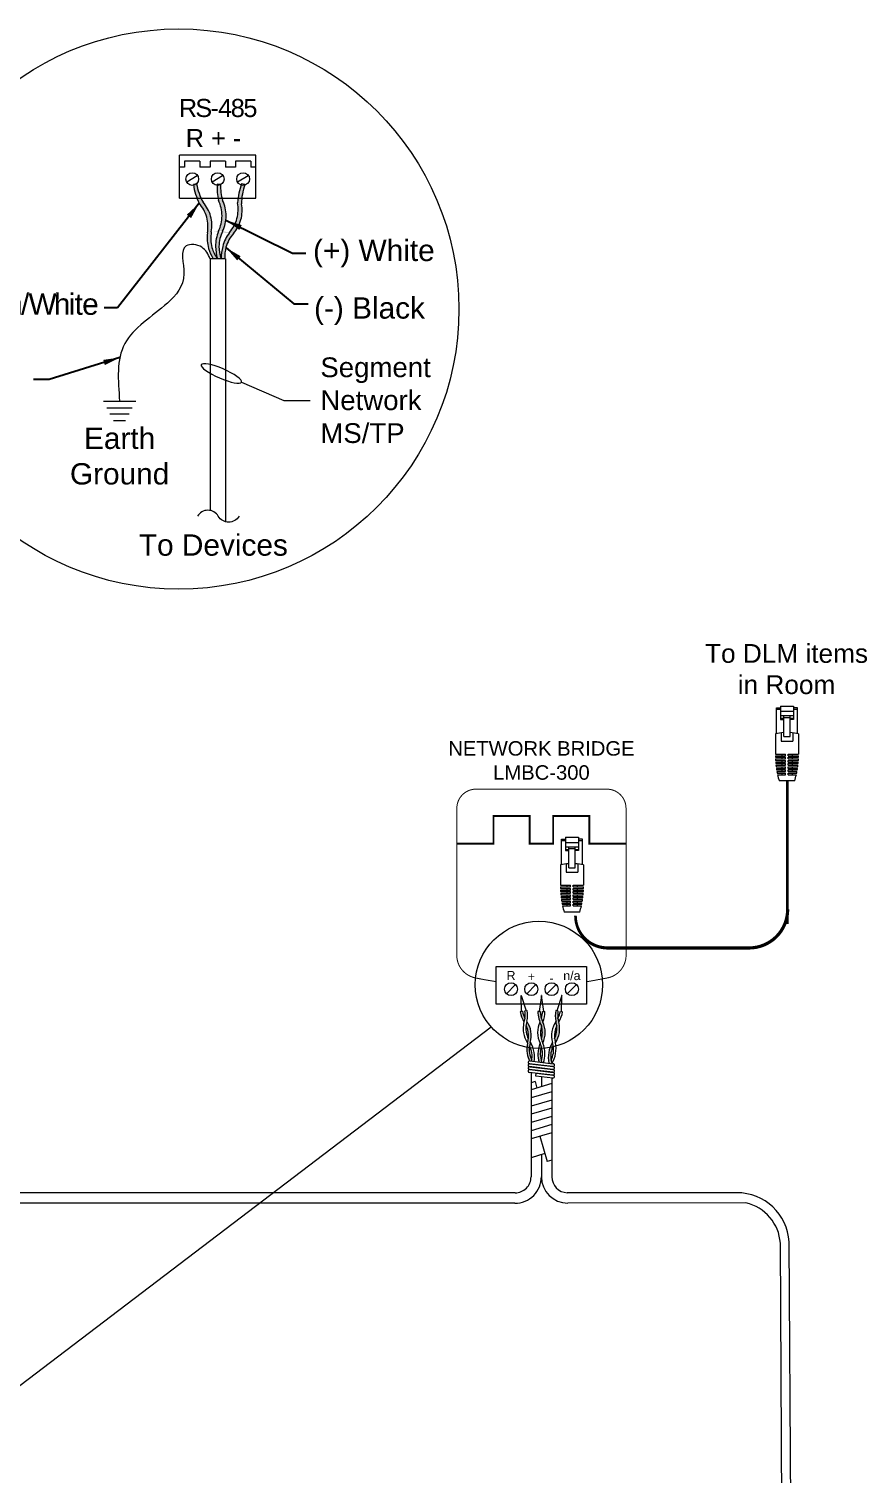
# Model space of a CAD drawing. Header units: inches. Extents: x -60 to 2005, y -577 to 104.
# Drawn here: x 1403.49 to 1419.13, y 46.51 to 73.49 of the extents above; entities that cross this region are included whole.
import ezdxf
from ezdxf.enums import TextEntityAlignment as Align

# ---------------------------------------------------------------- set-up
doc = ezdxf.new("R2010")
doc.units = ezdxf.units.IN
doc.header["$MEASUREMENT"] = 0
doc.layers.get('0').update_dxf_attribs({"lineweight": 5})
for name, color, linetype, lineweight in [('WS', 3, 'Continuous', 5), ('WS_Dataline', 6, 'Continuous', 5), ('WS_DETAIL', 7, 'Continuous', 5)]:
    doc.layers.add(name, color=color, linetype=linetype, lineweight=lineweight)
doc.styles.add('ARIAL', font='arial.ttf')
doc.dimstyles.get("Standard").update_dxf_attribs({"dimtxt": 0.18, "dimasz": 0.18, "dimexe": 0.18, "dimexo": 0.0625, "dimgap": 0.09, "dimtad": 0, "dimtih": 1, "dimtoh": 1, "dimdec": 4, "dimzin": 0, "dimdsep": 46, "dimtxsty": 'Standard', "dimcen": 0.09, "dimadec": 0, "dimazin": 0, "dimtfac": 1, "dimtdec": 4, "dimtofl": 0, "dimtmove": 0, "dimatfit": 3, "dimfxl": 1, "dimtolj": 1, "dimtzin": 0, "dimarcsym": 0})

# ---------------------------------------------------------------- blocks, each defined once
blk = doc.blocks.new('A$C756910A1')
at = {"layer": 'WS_DETAIL'}
for p, q in [((0.1502355164945186, 6.597127019628033), (0.1502355164945186, 10.17284573411285)), ((0.1502355164945186, 10.17284573411285), (0.725468666911155, 10.17284573411285)), ((0.725468666911155, 10.42537585766053), (0.725468666911155, 8.556956961277706)), ((0.725468666911155, 10.42537585766053), (2.506894660563006, 10.42537585766053)), ((2.506894660563006, 10.42537585766053), (2.506894660563177, 8.556956961277706)), ((3.082127810979699, 10.17284573411285), (2.506894660563063, 10.17284573411285)), ((3.082127810979927, 6.597127019628033), (3.082127810979699, 10.17284573411285)), ((0.725468666911155, 9.924815362676668), (0.1502355164945186, 9.924815362676668)), ((2.506894660563063, 9.659063592378288), (0.7254686669112118, 9.659063592378288)), ((2.50689466056312, 9.057957948058288), (0.7254686669112118, 9.057957948058288)), ((0.7254686669112118, 8.735258730937062), (1.168555581693539, 8.735258730937062)), ((0.725468666911155, 8.556956961277706), (1.168555581693596, 8.556956961277706)), ((1.168555581693596, 6.169918262987323), (1.168555581693539, 9.057957948058288)), ((1.168555581693596, 8.848221287137449), (2.063807745780679, 8.848221287137449)), ((2.063807745780906, 6.169918262987323), (2.063807745780679, 9.057957948058288)), ((2.063807745780679, 8.735258730937062), (2.50689466056312, 8.735258730937062)), ((2.506894660563177, 8.556956961277706), (2.063807745780736, 8.556956961277706)), ((3.082127810979699, 9.924815362676668), (2.506894660563063, 9.924815362676668)), ((-6.402811436601041e-08, 6.564808555890693), (-6.402811436601041e-08, 3.726134365787232)), ((0.8080907998544546, 6.700560145413647), (0.8080907998544546, 5.545980966034392)), ((1.168555581693539, 6.169918262987323), (2.063807745780906, 6.169918262987323)), ((2.42427252761965, 6.700560145413647), (2.424272527619593, 5.545980966034392)), ((3.232363391502219, 6.564808555890693), (3.232363391502219, 3.726134365787232)), ((0.8080907998544546, 5.545980966034392), (2.424272527619593, 5.545980966034392)), ((-6.402811436601041e-08, 3.726134365787232), (1.427763863659294, 3.726134365787232)), ((0.001803363048139772, 3.50558276794095), (1.427763863659294, 3.50558276794095)), ((0.007215091914673621, 3.285031170094669), (1.427763863659294, 3.285031170094669)), ((0.01623947130153169, 3.064479572248388), (1.427763863659294, 3.064479572248388)), ((0.02888376853442765, 2.843927974402106), (1.427763863659294, 2.843927974402106)), ((0.04515819889135742, 2.623376376555825), (1.427763863659294, 2.623376376555825)), ((0.06507596708863161, 2.402824778709544), (1.427763863659294, 2.402824778709544)), ((0.08865332129224157, 2.182273180863262), (1.427763863659294, 2.182273180863433)), ((0.8902139495456538, 3.726134365787232), (0.8902139495456538, 3.50558276794095)), ((0.8902139495456538, 3.285031170094669), (0.8902139495456538, 3.064479572248388)), ((0.8902139495456538, 2.843927974402106), (0.8902139495456538, 2.623376376555825)), ((0.8902139495457106, 2.402824778709544), (0.8902139495457106, 2.182273180863262)), ((1.427763863659294, 3.50558276794095), (1.427763863659237, 3.726134365787232)), ((1.427763863659294, 3.064479572248388), (1.427763863659294, 3.285031170094669)), ((1.427763863659294, 2.623376376555825), (1.427763863659294, 2.843927974402106)), ((1.427763863659294, 2.182273180863262), (1.427763863659294, 2.402824778709544)), ((1.804599463815038, 3.726134365787232), (3.232363391502219, 3.726134365787232)), ((1.804599463814753, 3.50558276794095), (1.804599463814753, 3.726134365787232)), ((1.804599463814981, 3.50558276794095), (3.230559964426021, 3.50558276794095)), ((1.804599463814981, 3.285031170094669), (3.225148235559374, 3.285031170094669)), ((1.804599463814753, 3.064479572248388), (1.804599463814753, 3.285031170094669)), ((1.804599463814981, 3.064479572248388), (3.216123856172572, 3.064479572248388)), ((1.804599463814981, 2.843927974402106), (3.203479558939677, 2.843927974402106)), ((1.804599463814753, 2.623376376555825), (1.804599463814753, 2.843927974402106)), ((1.804599463814924, 2.623376376555825), (3.187205128582747, 2.623376376555825)), ((1.804599463814867, 2.402824778709544), (3.167287360385473, 2.402824778709544)), ((1.804599463814753, 2.182273180863262), (1.804599463814753, 2.402824778709544)), ((1.804599463814867, 2.182273180863433), (3.143710006181806, 2.182273180863433)), ((2.34214937792845, 3.726134365787232), (2.34214937792845, 3.50558276794095)), ((2.34214937792845, 3.285031170094669), (2.34214937792845, 3.064479572248388)), ((2.34214937792845, 2.843927974402106), (2.34214937792845, 2.623376376555825)), ((2.34214937792845, 2.402824778709544), (2.34214937792845, 2.182273180863433)), ((0.1159096201752448, 1.961721583016981), (1.427763863659294, 1.961721583017152)), ((0.1468674136732773, 1.74116998517087), (1.427763863659294, 1.74116998517087)), ((0.1815525382387762, 1.520618387324589), (1.427763863659294, 1.520618387324589)), ((0.2199942275513251, 1.300066789478308), (1.427763863659237, 1.300066789478308)), ((0.2622252398203102, 1.079515191632026), (1.427763863659294, 1.079515191632026)), ((0.3082820030148525, 0.8589635937857452), (1.427763863659294, 0.8589635937857452)), ((0.8902139495457106, 1.961721583017152), (0.8902139495457106, 1.74116998517087)), ((0.8902139495457106, 1.520618387324589), (0.8902139495457106, 1.300066789478308)), ((0.8902139495457106, 1.079515191632026), (0.8902139495457106, 0.8589635937857452)), ((1.427763863659237, 1.74116998517087), (1.427763863659294, 1.961721583017152)), ((1.427763863659294, 1.300066789478308), (1.427763863659237, 1.520618387324589)), ((1.427763863659294, 0.8589635937857452), (1.427763863659294, 1.079515191632026)), ((1.804599463814867, 1.961721583017152), (3.116453707298803, 1.961721583017152)), ((1.804599463814753, 1.74116998517087), (1.804599463814753, 1.961721583017152)), ((1.80459946381481, 1.74116998517087), (3.085495913800827, 1.74116998517087)), ((1.80459946381481, 1.520618387324589), (3.050810789235328, 1.520618387324589)), ((1.804599463814753, 1.300066789478308), (1.804599463814753, 1.520618387324589)), ((1.804599463814753, 1.300066789478308), (3.012369099922722, 1.300066789478308)), ((1.804599463814753, 1.079515191632026), (2.970138087653794, 1.079515191632026)), ((1.804599463814753, 0.8589635937857452), (1.804599463814753, 1.079515191632026)), ((1.804599463814753, 0.8589635937857452), (2.924081324459308, 0.8589635937857452)), ((2.34214937792845, 1.961721583017152), (2.34214937792845, 1.74116998517087)), ((2.34214937792845, 1.520618387324589), (2.342149377928394, 1.300066789478308)), ((2.34214937792845, 1.079515191632026), (2.342149377928394, 0.8589635937857452)), ((2.691792117421215, -1.891327769953932e-07), (0.524929496546207, -1.891327769953932e-07))]:
    blk.add_line(p, q, dxfattribs=at)
for centre, radius, start, end in [((1.61618166373708, -0.5828206012761257), 7.328072457716479, 93.50202068223433, 102.7411415662108), ((1.61618166373708, -0.5828206012761257), 7.328072457716479, 77.25885843378917, 86.49797931776406), ((13.48717119514313, 3.726134365787232), 13.48717125917128, 180.9369821694481, 181.8742150375743), ((13.48717119514313, 3.726134365787232), 13.48717125917128, 182.8119499073921, 183.7504392946456), ((13.48717119514313, 3.726134365787232), 13.48717125917128, 184.6899375443662, 185.6307014597895), ((13.48717119514313, 3.726134365787232), 13.48717125917128, 186.5729909480418, 187.5170696871769), ((-10.25480786766903, 3.726134365787232), 13.48717125917128, 352.4829303128231, 353.4270090519582), ((-10.25480786766903, 3.726134365787232), 13.48717125917128, 354.3692985402105, 355.3100624556338), ((-10.25480786766903, 3.726134365787232), 13.48717125917128, 356.2495607053528, 357.1880500926079), ((-10.25480786766903, 3.726134365787232), 13.48717125917128, 358.1257849624257, 359.0630178305502), ((13.48717119514313, 3.726134365787232), 13.48717125917128, 188.4632058194769, 189.4116726762505), ((13.48717119514313, 3.726134365787232), 13.48717125917128, 190.3627495398733, 191.316722449262), ((13.48717119514313, 3.726134365787232), 13.48717125917128, 192.2738850556991, 196.037861357714), ((-10.25480786766903, 3.726134365787232), 13.48717125917128, 343.9621386422843, 347.7261149443008), ((-10.25480786766903, 3.726134365787232), 13.48717125917128, 348.683277550738, 349.6372504601267), ((-10.25480786766903, 3.726134365787232), 13.48717125917128, 350.5883273237479, 351.5367941805232)]:
    blk.add_arc(centre, radius, start, end, dxfattribs=at)
blk = doc.blocks.new('G_ENDLINE')
blk.add_lwpolyline([(0.08660254037841053, -7.744915819785092e-13, -0.5773502691867318), (5.426770144367765e-13, -4.618527782440651e-13, 0.5773502691905019), (-0.08660254037796689, -4.583000645652646e-13, 0.5773502691905019)], format="xyb")
blk = doc.blocks.new('LMBC-300')
for p, q in [((-5.441804670540195, -23.34626507107686), (-4.014241820418807, -21.91870222095548)), ((-2.286154039317063, -23.34626507107686), (-0.8585911891956757, -21.91870222095548)), ((0.869496591906068, -23.34626507107686), (2.297059442027455, -21.91870222095548)), ((4.025147223129155, -23.34626507107686), (5.452710073250543, -21.91870222095548))]:
    blk.add_line(p, q)
blk.add_lwpolyline([(-7.012182767361174, -19.0830582706808), (7.023088170071558, -19.0830582706808), (7.023088170071558, -24.94497117264706), (-7.012182767361174, -24.94497117264706)], close=True)
for centre in [(-4.728023245479482, -22.63248364601619), (-1.572372614256352, -22.63248364601619), (1.58327801696678, -22.63248364601619), (4.738928648189868, -22.63248364601619)]:
    blk.add_circle(centre, 1.009439371890818)
at = {"layer": 'WS_DETAIL', "linetype": 'Continuous'}
for points, const_width in [([(0.005452701355210365, 8.487853388231976), (-10.1755036080588, 8.487853388231976, 0.414213562373095), (-13.15250083133648, 5.510856164954291), (-13.15250083133648, -17.61008111877814, 0.3299559090485597), (-10.37569965186718, -20.85873059809533, 0.01578816091769732), (-7.012182767361174, -21.45944105646987, 0.02314275551599724)], 0.1543675703108998), ([(0.005452701355224576, 8.487853388231976), (10.18640901076923, 8.487853388231976, -0.414213562373095), (13.16340623404692, 5.510856164954291), (13.16340623404692, -17.61008111877814, -0.3299559090485597), (10.38660505457761, -20.85873059809533, -0.00309082327425322), (7.023088170071558, -21.48299629802463, -0.02314275551599734)], 0.1543675703108999)]:
    blk.add_lwpolyline(points, format="xyb", dxfattribs=dict(at, const_width=const_width))
at = {"layer": 'WS_DETAIL', "const_width": 0.2835103138874536}
blk.add_lwpolyline([(-13.15250083133648, 3.907985046680551e-14), (-7.447004222338545, -7.460698725481052e-14), (-7.447004222338545, 4.304228702038628), (-1.822486295127201, 4.304228702038628), (-1.822486295127201, -1.77635683940025e-14), (1.822486295127149, 3.907985046680551e-14), (1.822486295127149, 4.304228702038628), (7.447004222338496, 4.304228702038628), (7.447004222338496, -1.77635683940025e-14), (13.1634062340469, -1.77635683940025e-14)], dxfattribs=at)
at = {"insert": (0.005452701355210365, 15.95343288972303), "char_height": 2.2491, "width": 28.83122210504775, "attachment_point": 2, "style": 'ARIAL'}
blk.add_mtext('NETWORK BRIDGE\\PLMBC-300', dxfattribs=at)
at = {"layer": 'WS_DETAIL', "style": 'ARIAL'}
for s, p in [('R', (-4.728023245479501, -20.50179237657888)), ('+', (-1.572372614256369, -20.66700011811405)), ('n/a', (4.738928648189849, -20.50179237657888)), ('-', (1.583278016966762, -20.91237581008488))]:
    blk.add_text(s, height=1.385175861430111, dxfattribs=at).set_placement(p, align=Align.MIDDLE)

msp = doc.modelspace()

# ---------------------------------------------------------------- hatches: boundary and pattern name
h = msp.add_hatch(color=256)
edge = h.paths.add_edge_path()
edge.add_line((1406.620326462893, 70.59676544584727), (1406.560451283221, 70.5801643946437))
edge.add_arc((1407.772423579702, 70.76126935078966), 1.225428844354921, 188.4988200317891, 205.6450511385068)
edge.add_arc((1406.164274689799, 69.79033181408522), 0.6689955890457627, 15.727372145294396, 41.19067404646472, ccw=False)
edge.add_arc((1406.162834947305, 69.79552454793435), 0.6689955890457627, -10.197437498566273, 15.265864402604109, ccw=False)
edge.add_arc((1407.58632279922, 69.59460720721208), 0.7694929859867486, 173.8469486297035, 195.4966182739494)
edge.add_arc((1407.58632279922, 69.59460720721208), 0.7694929859867486, 195.4966182739494, 211.0566181616065)
edge.add_line((1406.927130526551, 69.1976374311134), (1407.008703190455, 69.1976374311134))
edge.add_arc((1407.569880804833, 69.60832656710551), 0.6954033946575598, 196.9479963301705, 216.1979528666372, ccw=False)
edge.add_arc((1407.579292864221, 69.57437999709236), 0.6954033946575587, 169.8025625014334, 194.0452402177281, ccw=False)
edge.add_arc((1406.23644657231, 69.81593417948085), 0.668995589045761, 349.8025625014333, 375.2658644026042)
edge.add_arc((1406.237886314804, 69.81074144563172), 0.668995589045761, 15.72737214529438, 41.19067404646516)
edge.add_arc((1407.692930649157, 70.77853763560347), 1.087897453512887, 189.6184229029745, 208.9876342423386, ccw=False)
edge = h.paths.add_edge_path()
edge.add_arc((1406.800262048277, 70.0992574015441), 0.668995589045761, 345.0605592722173, 370.5238611733882)
edge.add_arc((1408.536505795545, 70.22059900238563), 1.078501713048974, 160.5013963686815, 179.9549978711915, ccw=False)
edge.add_line((1407.519856558995, 70.58058549501015), (1407.459887772563, 70.59684515969303))
edge.add_arc((1408.594347095325, 70.16975200268476), 1.212190793466118, 159.3700055532401, 176.6097834430752)
edge.add_arc((1406.726535341434, 70.11924732634935), 0.6689955890457627, -14.93944072778271, 10.523861173387786, ccw=False)
edge.add_arc((1406.727945476846, 70.1244481783369), 0.6689955890457627, 319.1357496283569, 344.59905152952734, ccw=False)
edge.add_arc((1407.849878645224, 69.22558700549334), 0.7694929859867486, 143.1801357566266, 164.8298054008724)
edge.add_arc((1407.849878645224, 69.22558700549334), 0.7694929859867486, 164.8298054008724, 182.0815589057538)
edge.add_line((1407.080893419895, 69.1976374311134), (1407.14899821413, 69.1976374311134))
edge.add_arc((1407.842733587124, 69.24577383684615), 0.6954033946575598, 166.2811834570936, 183.9692359680558, ccw=False)
edge.add_arc((1407.833515078745, 69.21177419595332), 0.6954033946575587, 139.1357496283565, 163.3784273446512, ccw=False)
edge.add_arc((1406.801672183689, 70.10445825353156), 0.668995589045761, 319.1357496283565, 344.5990515295273)
edge = h.paths.add_edge_path()
edge.add_arc((1407.919831316278, 70.5360724904024), 0.8530302222486597, 176.7837172581501, 197.1557302662799)
edge.add_arc((1406.501908698099, 69.99440080899487), 0.668995589045761, 0.2307538713449162, 25.69405577251581, ccw=False)
edge.add_arc((1406.501908698099, 69.99978943992275), 0.668995589045761, 334.30594422748396, 359.76924612865474, ccw=False)
edge.add_arc((1407.731398648664, 69.4082329775378), 0.6954033946575587, 154.305944227484, 178.5486219437788)
edge.add_arc((1407.731398648664, 69.44346018971234), 0.6954033946575598, 181.4513780562211, 200.7013345926879)
edge.add_line((1407.080893419895, 69.1976374311134), (1407.008703190455, 69.1976374311134))
edge.add_arc((1407.743577355324, 69.42584658362506), 0.7694929859867486, 180, 197.2517535048816, ccw=False)
edge.add_arc((1407.743577355324, 69.42584658362506), 0.7694929859867486, 158.3503303557542, 180, ccw=False)
edge.add_arc((1406.42552005761, 69.99978943992275), 0.6689955890457627, 334.3059442274844, 359.7692461286547)
edge.add_arc((1406.42552005761, 69.99440080899487), 0.6689955890457627, 0.2307538713449242, 25.6940557725153)
edge.add_arc((1407.958999962666, 70.50620782699866), 0.9566885041639231, 175.2384417745333, 193.402646708419, ccw=False)
edge.add_line((1407.005613203492, 70.58562181463395), (1407.068144735975, 70.58393196178534))
edge = h.paths.add_edge_path()
edge.add_arc((1407.969822424942, 69.7877312968605), 0.668995589045408, 190.062353430753, 190.5238611734474)
edge.add_arc((1407.402773418982, 70.1393111080832), 0.668995589045408, 220.7291663038299, 221.1906740465243)
edge.add_arc((1407.712235493316, 69.99978943992323), 0.668995589045408, 205.2325480298807, 205.6940557725749)
h = msp.add_hatch(color=256)
h.paths.add_polyline_path([(1413.233960711545, 54.37023993157473, 0.1206055747640039), (1413.252283448337, 54.16897238966064), (1413.19667953832, 54.17570009596628, 0.0008002133858251983), (1413.196267076759, 54.17712517763474, -0.09474649691597763), (1413.191498597186, 54.37731542734386, -0.09474649691598583), (1413.26092277661, 54.56514289548235, 0.002013710130229451), (1413.263060055916, 54.56820392306381, 0.002013710130230078), (1413.264089291435, 54.56461525660737, -0.03493843387434526), (1413.278337184304, 54.49889227356121, 0.07097321835170756)])
h.paths.add_polyline_path([(1413.338847958121, 54.7539909039925, 0.1095463462446783), (1413.327387686313, 54.95435074589389, 0.001993342258613019), (1413.326368716309, 54.95790307321076, -0.09474649691598114), (1413.321600236736, 55.15809332291988), (1413.364062351095, 55.15101782715064, 0.07097321835173916), (1413.364324512119, 55.01492731423841, -0.1138984644524081), (1413.391051646799, 54.74529216197337, -0.1095257340793441), (1413.315263744594, 54.55950518104513, -0.04068475077842066), (1413.300749798653, 54.63339691105958, 0.06853558686225864)])
h.paths.add_polyline_path([(1413.028392360973, 54.54846441871618, 0.002013710130245552), (1413.029997448114, 54.55183510825381, 0.002013710130232767), (1413.031602535255, 54.54846441871618, -0.03493843387434263), (1413.056459180976, 54.48597713908921, 0.07097321835175494), (1413.033832128513, 54.35178059319483, 0.08537272357000193), (1413.065587505583, 54.19156136714301), (1413.013486127611, 54.19786529017662, -0.07335019469959114), (1412.99078455255, 54.35178059319483, -0.09474649691597366)])
h.paths.add_polyline_path([(1413.07421781431, 54.7475521683597, 0.06853558686202993), (1413.056459180976, 54.87276802928957, -0.1124683699391492), (1412.99078455255, 55.14332374352446), (1413.033832128513, 55.14332374352446, 0.1080279309100332), (1413.082920913838, 54.9432692284656, -0.1095257340793147), (1413.127141280034, 54.7475521683597, -0.1095257340793453), (1413.082920913838, 54.55183510825381, -0.04068475077843094), (1413.056459180976, 54.62233630742983, 0.06853558686202776)])
h.paths.add_polyline_path([(1412.834319016624, 54.36280176064886, 0.06985018340257636), (1412.877717037736, 54.23606789359033, -0.01275160803130392), (1412.873554114175, 54.21479614070248), (1412.840003792149, 54.21885550834369, 0.05875657055876367), (1412.833823642528, 54.21962227221022, -0.06709021212230834), (1412.791856902265, 54.35572626487951, -0.09474649691600887), (1412.796625381839, 54.55591651458869, 0.1115640500045959), (1412.80910462365, 54.75982868380763, 0.06853558686187991), (1412.771006464182, 54.88042267673981, -0.0406847507784331), (1412.785520410124, 54.95431440675426, -0.1095257340793608), (1412.861308312328, 54.76852742582597, -0.1115640500044528), (1412.848829070516, 54.56461525660737, 0.1061749334755847)])
h.paths.add_polyline_path([(1412.661755262715, 55.13650416045553), (1412.704217377074, 55.14357965622477, 0.07097321835175929), (1412.748593849833, 55.01492731423829, 0.02811235965333236), (1412.730576897199, 54.94967762635682, -0.09419374565097273)])

# ---------------------------------------------------------------- linework, layer by layer
for p, q in [((1407.7260402402, 71.13107236474119), (1406.301882942671, 71.13107236474099)), ((1406.301882942671, 70.32613876365983), (1406.301882942671, 71.13107236474099)), ((1406.396163618967, 71.01991858774116), (1406.396163618967, 70.90746444865789)), ((1406.682321365553, 71.01991858774116), (1406.396163618967, 71.01991858774116)), ((1406.682321365553, 71.01991858774116), (1406.682321365553, 70.90746444865789)), ((1406.870882718143, 71.01991858774116), (1406.870882718143, 70.90746444865795)), ((1407.157040464729, 71.01991858774124), (1406.870882718143, 71.01991858774124)), ((1407.157040464729, 71.01991858774124), (1407.157040464729, 70.90746444865795)), ((1407.345601817319, 71.01991858774124), (1407.345601817319, 70.90746444865795)), ((1407.631759563905, 71.0199185877413), (1407.345601817319, 71.01991858774124)), ((1407.631759563905, 71.0199185877413), (1407.631759563905, 70.907464448658)), ((1407.7260402402, 70.32613876365983), (1407.7260402402, 71.13107236474099)), ((1406.396163618967, 70.90746444865789), (1406.301882942671, 70.90746444865789)), ((1406.630753554222, 70.74127609581814), (1406.435909351287, 70.62768521934927)), ((1406.870882718143, 70.90746444865795), (1406.682321365553, 70.90746444865789)), ((1407.105472653398, 70.74127609581814), (1406.910628450463, 70.62768521934927)), ((1407.345601817319, 70.90746444865795), (1407.157040464729, 70.90746444865795)), ((1407.580191752574, 70.74127609581814), (1407.385347549639, 70.62768521934927)), ((1407.7260402402, 70.907464448658), (1407.631759563905, 70.907464448658)), ((1406.620326462893, 70.59676544584727), (1406.560451283221, 70.5801643946437)), ((1407.068144735975, 70.58393196178542), (1407.005613203492, 70.58562181463395)), ((1407.519856558995, 70.58058549501015), (1407.459887772563, 70.59684515969309)), ((1406.301882942671, 70.32613876365983), (1407.7260402402, 70.32613876365997)), ((1407.162459519108, 69.1976374311134), (1406.872559021789, 69.1976374311134)), ((1407.008703190455, 69.1976374311134), (1406.927130526551, 69.1976374311134)), ((1407.080893419895, 69.1976374311134), (1407.008703190455, 69.1976374311134)), ((1407.14899821413, 69.1976374311134), (1407.080893419895, 69.1976374311134)), ((1407.458137789816, 66.893054936644), (1408.250028457574, 66.55249679594664)), ((1404.881495036626, 66.5377490753875), (1405.484271712383, 66.5377490753875)), ((1404.946499104392, 66.41169847115833), (1405.419267644617, 66.41169847115833)), ((1405.145886015937, 66.5377490753875), (1405.219880733071, 66.5377490753875)), ((1408.250028457574, 66.55249679594664), (1408.740273450152, 66.55249679594664)), ((1405.003053869478, 66.30203206786769), (1405.36271287953, 66.30203206786763)), ((1405.07101069507, 66.17623875735438), (1405.294756053938, 66.17623875735438)), ((1412.682232629454, 55.14170753213043), (1412.677735336594, 55.4378215956863)), ((1412.677735336594, 55.4378215956863), (1412.769498477995, 55.156248709636)), ((1413.05641341234, 55.4378215956863), (1413.012178883505, 55.14499558806844)), ((1413.100647941175, 55.14499558806844), (1413.05641341234, 55.4378215956863)), ((1413.435091488087, 55.4378215956863), (1413.343328346685, 55.156248709636)), ((1413.430594195227, 55.14170753213043), (1413.435091488087, 55.4378215956863)), ((1412.703503930329, 55.14525198585406), (1412.660961328578, 55.13816307840685)), ((1412.74822717712, 55.15270425591243), (1412.790769778871, 55.15979316335964)), ((1413.033743470057, 55.14499558806844), (1412.990614296954, 55.14499558806844)), ((1413.079083354623, 55.14499558806844), (1413.122212527727, 55.14499558806844)), ((1413.364599647561, 55.15270425591243), (1413.32205704581, 55.15979316335964)), ((1413.409322894351, 55.14525198585406), (1413.451865496102, 55.13816307840685)), ((1397.427753869651, 43.67350023550111), (1412.116700282982, 54.85717235841093)), ((1413.267202473308, 54.11375072498529), (1412.830006042783, 54.16645710315962)), ((1413.267202473308, 54.06029279031756), (1412.830006042783, 54.11299916849188)), ((1413.267202473308, 54.00683485564983), (1412.830006042783, 54.05954123382421)), ((1413.267202473308, 53.95337692098215), (1412.830006042783, 54.00608329915647)), ((1412.839547730008, 54.21877501345378), (1413.273533424467, 54.16626560732951)), ((1412.839547730008, 54.16531707878593), (1413.273533424467, 54.11280767266177)), ((1412.839547730008, 54.1118591441182), (1413.273533424467, 54.0593497379941)), ((1412.839547730008, 54.05840120945052), (1413.273533424467, 54.00589180332636)), ((1412.953883289786, 53.93769129693496), (1412.960253278219, 53.99033869971649)), ((1412.960253278219, 53.99033869971649), (1413.273533424467, 53.95243386865863)), ((1413.267202473308, 53.89991898631442), (1412.953883289786, 53.93769129693496))]:
    msp.add_line(p, q)
at = {"const_width": 0.009844159798350115}
for points in [[(1412.769498477995, 55.156248709636), (1412.677735336594, 55.4378215956863), (1412.682232629454, 55.14170753213043)], [(1413.100647941175, 55.14499558806844), (1413.05641341234, 55.4378215956863), (1413.012178883505, 55.14499558806844)], [(1413.430594195227, 55.14170753213043), (1413.435091488087, 55.4378215956863), (1413.343328346685, 55.156248709636)]]:
    msp.add_lwpolyline(points, dxfattribs=at)
for centre, radius in [((1406.286121292456, 68.2567879227706), 5.230614872862958), ((1406.53924249226, 70.68448065758355), 0.1186797747940498), ((1407.013961591436, 70.6844806575836), 0.1186797747940498), ((1407.488680690612, 70.68448065758369), 0.1186797747940498), ((1413.009526760055, 55.64089744910046), 1.188008474691139)]:
    msp.add_circle(centre, radius)
for centre, radius, start, end in [((1407.772423579702, 70.76126935078966), 1.225428844354921, 188.4988200317887, 205.6450511385046), ((1407.692930649157, 70.77853763560347), 1.087897453512887, 189.6184229029717, 208.9876342423411), ((1407.958999962666, 70.50620782699866), 0.9566885041639231, 175.2384417745339, 193.4026467084197), ((1407.919831316278, 70.5360724904024), 0.8530302222486597, 176.7837172581511, 197.1557302662777), ((1408.594347095325, 70.16975200268476), 1.212190793466118, 159.3700055532372, 176.6097834430757), ((1408.536505795545, 70.22059900238563), 1.078501713048974, 160.50139636868, 179.9549978711929), ((1406.164274689799, 69.79033181408522), 0.6689955890457627, 15.72737214529434, 41.19067404646154), ((1406.237886314804, 69.81074144563172), 0.668995589045761, 15.72737214529434, 41.19067404646154), ((1406.42552005761, 69.99440080899487), 0.6689955890457627, 0.2307538713427556, 25.6940557725165), ((1406.501908698099, 69.99440080899487), 0.668995589045761, 0.2307538713427556, 25.6940557725165), ((1406.726535341434, 70.11924732634935), 0.6689955890457627, 345.060559272215, 10.52386117338795), ((1406.800262048277, 70.0992574015441), 0.668995589045761, 345.060559272215, 10.52386117339116), ((1406.162834947305, 69.79552454793435), 0.6689955890457627, 349.802562501433, 15.26586440260262), ((1406.23644657231, 69.81593417948085), 0.668995589045761, 349.802562501433, 15.26586440260262), ((1406.42552005761, 69.99978943992275), 0.6689955890457627, 334.3059442274836, 359.769246128654), ((1406.501908698099, 69.99978943992275), 0.668995589045761, 334.3059442274836, 359.769246128654), ((1406.727945476846, 70.1244481783369), 0.6689955890457627, 319.1357496283586, 344.5990515295275), ((1406.801672183689, 70.10445825353156), 0.668995589045761, 319.1357496283586, 344.5990515295275), ((1407.58632279922, 69.59460720721208), 0.7694929859867486, 173.8469486297026, 195.4966182739498), ((1407.579292864221, 69.57437999709236), 0.6954033946575587, 169.802562501433, 194.0452402177281), ((1407.743577355324, 69.42584658362506), 0.7694929859867486, 158.350330355755, 180), ((1407.731398648664, 69.4082329775378), 0.6954033946575587, 154.3059442274835, 178.5486219437798), ((1407.849878645224, 69.22558700549334), 0.7694929859867486, 143.1801357566219, 164.8298054008746), ((1407.833515078745, 69.21177419595332), 0.6954033946575587, 139.1357496283585, 163.3784273446506), ((1407.58632279922, 69.59460720721208), 0.7694929859867486, 195.4966182739498, 211.0566181616037), ((1407.569880804833, 69.60832656710551), 0.6954033946575598, 196.9479963301672, 216.1979528666416), ((1407.743577355324, 69.42584658362506), 0.7694929859867486, 180, 197.2517535048829), ((1407.731398648664, 69.44346018971234), 0.6954033946575598, 181.4513780562202, 200.701334592689), ((1407.849878645224, 69.22558700549334), 0.7694929859867486, 164.8298054008746, 182.0815589057521), ((1407.842733587124, 69.24577383684615), 0.6954033946575598, 166.2811834570933, 183.969235968055), ((1413.18782651944, 55.22595504273065), 0.5341295332990824, 189.4603223135827, 211.1099919578259), ((1413.177478316362, 55.2366254497413), 0.4827015936561584, 190.9117003698039, 207.1503346411247), ((1412.270233695123, 55.08545055946158), 0.4827015936561528, 351.7703099860415, 8.008944257358221), ((1412.263904588009, 55.0720011990359), 0.5341295332990833, 347.8106526693294, 9.460322313582653), ((1413.618436171664, 55.15387260920497), 0.6278846294254562, 180.8100736462736, 206.4780620655521), ((1413.516768262636, 55.15726787660358), 0.483180669431598, 181.4554099650869, 206.1179472067475), ((1412.596536621716, 55.15722175175094), 0.4827015936561584, 342.308020147231, 358.5486219437798), ((1412.588082994428, 55.14499558806844), 0.5341295332990824, 338.3503303557611, 0), ((1413.848922236672, 55.0720011990359), 0.5341295332990833, 170.5396776864173, 192.1893473306706), ((1413.842593129558, 55.08545055946158), 0.4827015936561528, 171.991055742645, 188.2296900139586), ((1412.935348508318, 55.2366254497413), 0.4827015936561584, 332.8496653588753, 349.088299630196), ((1412.92500030524, 55.22595504273065), 0.5341295332990824, 328.8900080421741, 350.5396776864173), ((1413.319837416155, 54.82326955854134), 0.6035900098494561, 161.3433450745488, 187.33494138679), ((1413.231848538188, 54.82940552023265), 0.4643710966357204, 164.2231063301703, 189.2295684422395), ((1412.350845610332, 54.68260330411945), 0.4643710966357159, 9.691076184921567, 25.37375185554372), ((1412.40314825166, 54.69131853469676), 0.4643710966357147, 9.691076184921567, 35.15437808609867), ((1413.449964665182, 54.74660361366787), 0.4643710966357147, 155.3355895634206, 179.7692461286572), ((1413.502988447902, 54.74660361366787), 0.4643710966357159, 164.0865704580209, 179.7692461286572), ((1412.609838376779, 54.74660361366787), 0.4643710966357204, 0.2307538713427556, 15.91342954194733), ((1412.662862159499, 54.74660361366787), 0.4643710966357195, 0.2307538713427556, 25.23254802981748), ((1413.70967857302, 54.69131853469676), 0.4643710966357147, 144.8456219139013, 170.3089238150785), ((1413.761981214348, 54.68260330411945), 0.4643710966357159, 154.6262481444563, 170.3089238150785), ((1412.880978286492, 54.82940552023265), 0.4643710966357204, 350.7704315577605, 15.77689366982969), ((1412.792989408525, 54.82326955854134), 0.6035900098494561, 352.66505861321, 18.65665492545122), ((1413.178931104389, 54.82437983863642), 0.4643710966357195, 189.6910761849216, 214.6928703434059), ((1413.231233745718, 54.83309506921356), 0.4643710966357204, 189.6910761849216, 205.3737518555264), ((1413.318174768041, 54.44369717429711), 0.5341295332990824, 167.8106526693294, 189.4603223135827), ((1412.350230817861, 54.68629285310047), 0.4643710966357159, 343.7662665410654, 9.229568442239492), ((1413.311845660927, 54.43024781387149), 0.4827015936561584, 163.7662665410592, 188.008944257355), ((1412.402533459189, 54.69500808367778), 0.4643710966357147, 343.7662665410654, 9.229568442239492), ((1413.231233745717, 54.8330950692139), 0.4643710966354698, 214.6928703434582, 215.1543780861509), ((1412.394252836609, 54.28974333060242), 0.5341295332990836, 9.460322313582653, 31.10999195782598), ((1413.449964665182, 54.75034403362631), 0.4643710966357147, 180.2307538713427, 205.6940557725136), ((1413.524743830253, 54.35195205922585), 0.5341295332990836, 158.350330355761, 180), ((1412.609838376779, 54.75034403362665), 0.4643710966354698, 334.3059442274282, 334.7674519701154), ((1412.596536621716, 54.33972589554352), 0.4827015936561584, 1.451378056220207, 25.6940557725165), ((1413.502988447902, 54.75034403362631), 0.4643710966357159, 180.2307538713427, 205.6940557725136), ((1412.609838376779, 54.75034403362631), 0.4643710966357204, 344.0865704580496, 359.7692461286572), ((1412.662862159499, 54.75034403362631), 0.4643710966357195, 334.7674519701825, 359.7692461286572), ((1412.588082994428, 54.35195205922585), 0.5341295332990824, 0, 21.64966964423897), ((1413.718573988071, 54.28974333060242), 0.5341295332990836, 148.890008042174, 170.5396776864173), ((1413.710293365491, 54.69500808367778), 0.4643710966357147, 170.7704315577605, 196.2337334589314), ((1412.881593078963, 54.8330950692139), 0.4643710966354698, 324.8456219138491, 325.307129656529), ((1412.800981163753, 54.43024781387149), 0.4827015936561584, 351.9910557426417, 16.2337334589377), ((1413.762596006819, 54.68629285310047), 0.4643710966357159, 170.7704315577605, 196.2337334589314), ((1412.881593078963, 54.83309506921356), 0.4643710966357204, 334.6262481444651, 350.3089238150785), ((1412.933895720291, 54.82437983863642), 0.4643710966357195, 325.3071296565941, 350.3089238150785), ((1412.79465205664, 54.44369717429711), 0.5341295332990824, 350.5396776864173, 12.18934733067056), ((1413.318174768041, 54.44369717429711), 0.5341295332990824, 189.4603223135827, 204.8156427126364), ((1413.307826564963, 54.45436758130782), 0.4827015936561592, 190.9117003698039, 206.8942237646177), ((1412.404601039687, 54.27907292359183), 0.4827015936561528, 10.91170036980393, 27.15033464112475), ((1412.457483893452, 54.30712105408966), 0.4258264627720801, 347.4659030797359, 8.552269113824995), ((1412.394252836609, 54.28974333060242), 0.5341295332990836, 351.2807945071403, 9.460322313582653), ((1413.524743830253, 54.35195205922585), 0.5341295332990836, 180, 196.7805748189241), ((1413.516290202964, 54.33972589554352), 0.4827015936561528, 162.3099876724606, 178.5486219437798), ((1413.516290202964, 54.36417822290824), 0.4827015936561528, 181.4513780562202, 200.9700362643989), ((1412.596536621716, 54.36417822290824), 0.4827015936561592, 342.3099876724451, 358.5486219437798), ((1412.588082994428, 54.35195205922585), 0.5341295332990824, 342.0912008105964, 0), ((1413.718573988071, 54.28974333060242), 0.5341295332990836, 170.5396776864173, 192.1893473306706), ((1413.655342931228, 54.30712105408966), 0.4258264627720801, 171.447730886175, 198.9556320627936), ((1413.708225784993, 54.27907292359183), 0.4827015936561528, 152.8496653588753, 169.0882996301961), ((1412.805000259717, 54.45436758130782), 0.4827015936561592, 333.1057762353823, 349.088299630196), ((1412.79465205664, 54.44369717429711), 0.5341295332990824, 329.0246768637832, 350.5396776864173), ((1412.83319443826, 54.19290466358675), 0.02663905625714283, 76.20224673765829, 263.1258599084476), ((1412.83319443826, 54.13944672891907), 0.02663905625714283, 76.20224673765829, 263.1258599084476), ((1412.83319443826, 54.08598879425134), 0.02663905625714283, 76.20224673765829, 263.1258599084476), ((1412.83319443826, 54.0325308595836), 0.02663905625714283, 76.20224673765829, 263.1258599084476), ((1412.750630037892, 54.04714765179884), 0.4643710966354704, 16.05033809926831, 16.23373345898824), ((1413.57933032442, 53.90906066626329), 0.464371096635714, 144.8456219139013, 145.01694507667), ((1413.273533424466, 54.13962655107255), 0.02663905625714283, 256.251719819204, 89.99999999773321), ((1413.273533424466, 54.08616861640482), 0.02663905625714283, 256.251719819204, 89.99999999773321), ((1413.273533424466, 54.03271068173714), 0.02663905625714283, 256.251719819204, 89.99999999773321), ((1413.273533424466, 53.97925274706941), 0.02663905625714283, 256.251719819204, 89.99999999773321), ((1413.273533424466, 53.92579481240173), 0.02663905625714283, 256.251719819204, 89.99999999773321)]:
    msp.add_arc(centre, radius, start, end)
at = {"extrusion": (0, 0, -1)}
msp.add_ellipse((1407.082155325391, 67.05474883484555), major_axis=(0.3759824644245958, -0.1616938982015202), ratio=0.2226500044006698, dxfattribs=at)
msp.add_spline([(1406.872559021789, 69.1976374311134), (1406.718183534248, 69.4103256904153), (1406.425479098124, 69.43750616007551), (1406.382950614876, 68.91238249282614), (1406.07675154738, 68.36892478130764), (1405.27822445857, 67.6107251703821), (1405.182883374504, 66.5377490753875)], degree=3)
at = {"layer": 'WS', "const_width": 0.05}
msp.add_lwpolyline([(1417.646904886977, 59.44714546531264), (1417.646904886977, 56.77361003178922)], dxfattribs=at)
at = {"layer": 'WS'}
msp.add_lwpolyline([(1413.69155727794, 56.92845100829905, 0.05, 0.05, 0), (1413.69155727794, 56.92845100829905, 0.05, 0.05997599999999999, 0.4142135623730948), (1414.29155727794, 56.32845100829908, 0.05997599999999999, 0.05997599999999999, 0), (1416.932755097554, 56.32845100829908, 0.05997599999999999, 0.05997599999999999, 0.4142135623730951), (1417.652467097554, 57.04816300829907, 0.05997599999999999, 0.05997599999999999, 0), (1417.652467097554, 57.04816300829907, 0.05997599999999999, 0.05997599999999999, 0)], format="xyseb", dxfattribs=at)
at = {"layer": 'WS_Dataline'}
for p, q in [((1406.872559021789, 69.1976374311134), (1406.872559021789, 64.49681267841345)), ((1407.162459519108, 69.1976374311134), (1407.162459519108, 64.28391574491013)), ((1412.861970842112, 54.00251127047486), (1412.861970842112, 52.05464125796814)), ((1412.937331024896, 53.83453580947204), (1412.861970842112, 53.812358308006)), ((1413.251069906668, 53.79508929042746), (1412.861970842112, 53.68058260061034)), ((1412.937331024896, 53.83453580947204), (1412.973020031504, 53.71326290298683)), ((1413.05652037439, 53.92531784505351), (1413.05652037439, 53.73783594551892)), ((1413.05652037439, 53.92531784505351), (1413.05652037439, 53.73783594551892)), ((1413.251069906668, 53.90186385388157), (1413.251069906668, 52.05464125796814)), ((1413.251069906668, 53.64240356782344), (1412.861970842112, 53.52789687800643)), ((1413.251069906668, 53.48971784521942), (1412.861970842112, 53.37521115540224)), ((1413.251069906668, 53.33703212261545), (1412.861970842112, 53.22252543279822)), ((1413.251069906668, 53.18434640001144), (1412.861970842112, 53.06983971019432)), ((1413.251069906668, 53.03166067740753), (1412.861970842112, 52.91715398759024)), ((1413.251069906668, 52.87897495480345), (1412.861970842112, 52.76446826498633)), ((1413.026342423096, 52.8128406394097), (1413.164352952523, 52.34387443328845)), ((1413.12167408709, 52.48889920557858), (1412.861970842112, 52.41247198786951)), ((1413.05652037439, 52.4697253327781), (1413.05652037439, 52.05801167209782)), ((1413.251069906668, 52.36939408181652), (1413.164352952523, 52.34387443328845)), ((1412.5650909225, 51.75776133835637), (1393.672083592993, 51.75894120190776)), ((1412.56172050837, 51.56321180607802), (1393.685284272607, 51.56321180607827)), ((1416.703614904769, 51.75776133835637), (1413.538119560795, 51.7589412019077)), ((1416.874460033024, 51.56794228848415), (1413.551320240409, 51.56321180607819)), ((1417.652059667261, 28.83383046768529), (1417.515893510107, 50.81519399242808)), ((1417.816554469837, 28.8087538424237), (1417.680388312682, 50.84027061768961))]:
    msp.add_line(p, q, dxfattribs=at)
for centre, radius, start, end in [((1412.56172050837, 52.05801167209782), 0.4947998660196294, 269.999999999987, 359.9999999999935), ((1412.5650909225, 52.05464125796814), 0.2968799196117776, 269.999999999987, 359.9999999999935), ((1413.551320240409, 52.05801167209782), 0.4947998660196294, 180, 270), ((1413.546119172003, 52.05388297613862), 0.2950502397320887, 179.8527491576353, 268.4463658336974), ((1416.70837895112, 50.78414455668542), 0.9736284371817182, 3.304720797092572, 90.28035421738025), ((1416.691704378999, 50.76254817578655), 0.8258688187877289, 3.65485371173885, 77.21524876239486)]:
    msp.add_arc(centre, radius, start, end, dxfattribs=at)

# ---------------------------------------------------------------- block references
for name, p, xscale, yscale, zscale in [('G_ENDLINE', (1407.024923971383, 64.38869856366367), 4.48087843585896, 4.48087843585896, 4.48087843585896), ('A$C756910A1', (1417.42240075281, 59.44714549066401), 0.1340402047096987, 0.1340402047096987, 0.1340402047096987), ('LMBC-300', (1413.055759088178, 58.27485235783513), 0.12, 0.12, 0.12), ('A$C756910A1', (1413.409650961023, 56.99851547073894), 0.1340402047096987, 0.1340402047096987, 0.1340402047096987)]:
    msp.add_blockref(name, p, dxfattribs=dict(xscale=xscale, yscale=yscale, zscale=zscale))

# ---------------------------------------------------------------- texts
at = {"style": 'ARIAL'}
for s, insert, char_height, width, attachment_point in [('{\\T0.9;RS-485}', (1407.009237203593, 72.18013159699404), 0.3380185188076407, 11.16826307275302, 2), ('R + -', (1406.935415488466, 71.61781264627817), 0.3380185188076407, 11.16826307275302, 2), ('Earth \\PGround', (1405.182883374504, 65.50968180008945), 0.3979865084731944, 10.21695450632085, 5)]:
    msp.add_mtext(s, dxfattribs=dict(at, insert=insert, char_height=char_height, width=width, attachment_point=attachment_point))
for s, insert, char_height, attachment_point in [('(+) White', (1408.793420792044, 69.03360061437587), 0.3981457667799064, 7), ('{\\T0.9;(R) Green/White}', (1404.762080450397, 68.02998450463559), 0.3981457667799062, 9), ('(-) Black', (1408.812258753229, 67.95856516134683), 0.3981457667799064, 7)]:
    msp.add_mtext(s, dxfattribs=dict(at, insert=insert, char_height=char_height, attachment_point=attachment_point))
at = {"linetype": 'Continuous', "width": 10.21695450632085, "style": 'ARIAL'}
for s, insert, char_height, attachment_point in [('Segment \\PNetwork \\PMS/TP', (1408.929865032382, 66.55249679594664), 0.3686534877591725, 4), ('To Devices', (1406.932684502411, 63.84850585938455), 0.3981457667799064, 5)]:
    msp.add_mtext(s, dxfattribs=dict(at, insert=insert, char_height=char_height, attachment_point=attachment_point))
at = {"insert": (1417.631163278128, 62.00232896926349), "char_height": 0.35, "attachment_point": 2, "style": 'ARIAL'}
msp.add_mtext_dynamic_manual_height_columns('To DLM items\\Pin Room', width=6.474912652150579, gutter_width=0.3125, heights=[0], dxfattribs=at)

# ---------------------------------------------------------------- leaders
for points in [[(1406.667708663979, 70.2309102200515), (1405.142548811868, 68.2788070414158), (1404.89479570599, 68.27814497575085)], [(1407.162799958835, 69.91721980752993), (1408.412952430572, 69.29895556152891), (1408.66070553645, 69.29895556152891)], [(1407.171064265896, 69.40165670582834), (1408.43684577244, 68.35645641197286), (1408.703131980295, 68.35645641197286)], [(1405.18829952821, 67.35117210365456), (1403.869349742902, 66.94218890057897), (1403.577125317143, 66.94144284309365)]]:
    msp.add_leader(points, dimstyle='Standard', override={"dimasz": 0.31, "dimgap": 0.09, "dimtad": 0})

doc.saveas('drawing.dxf')
